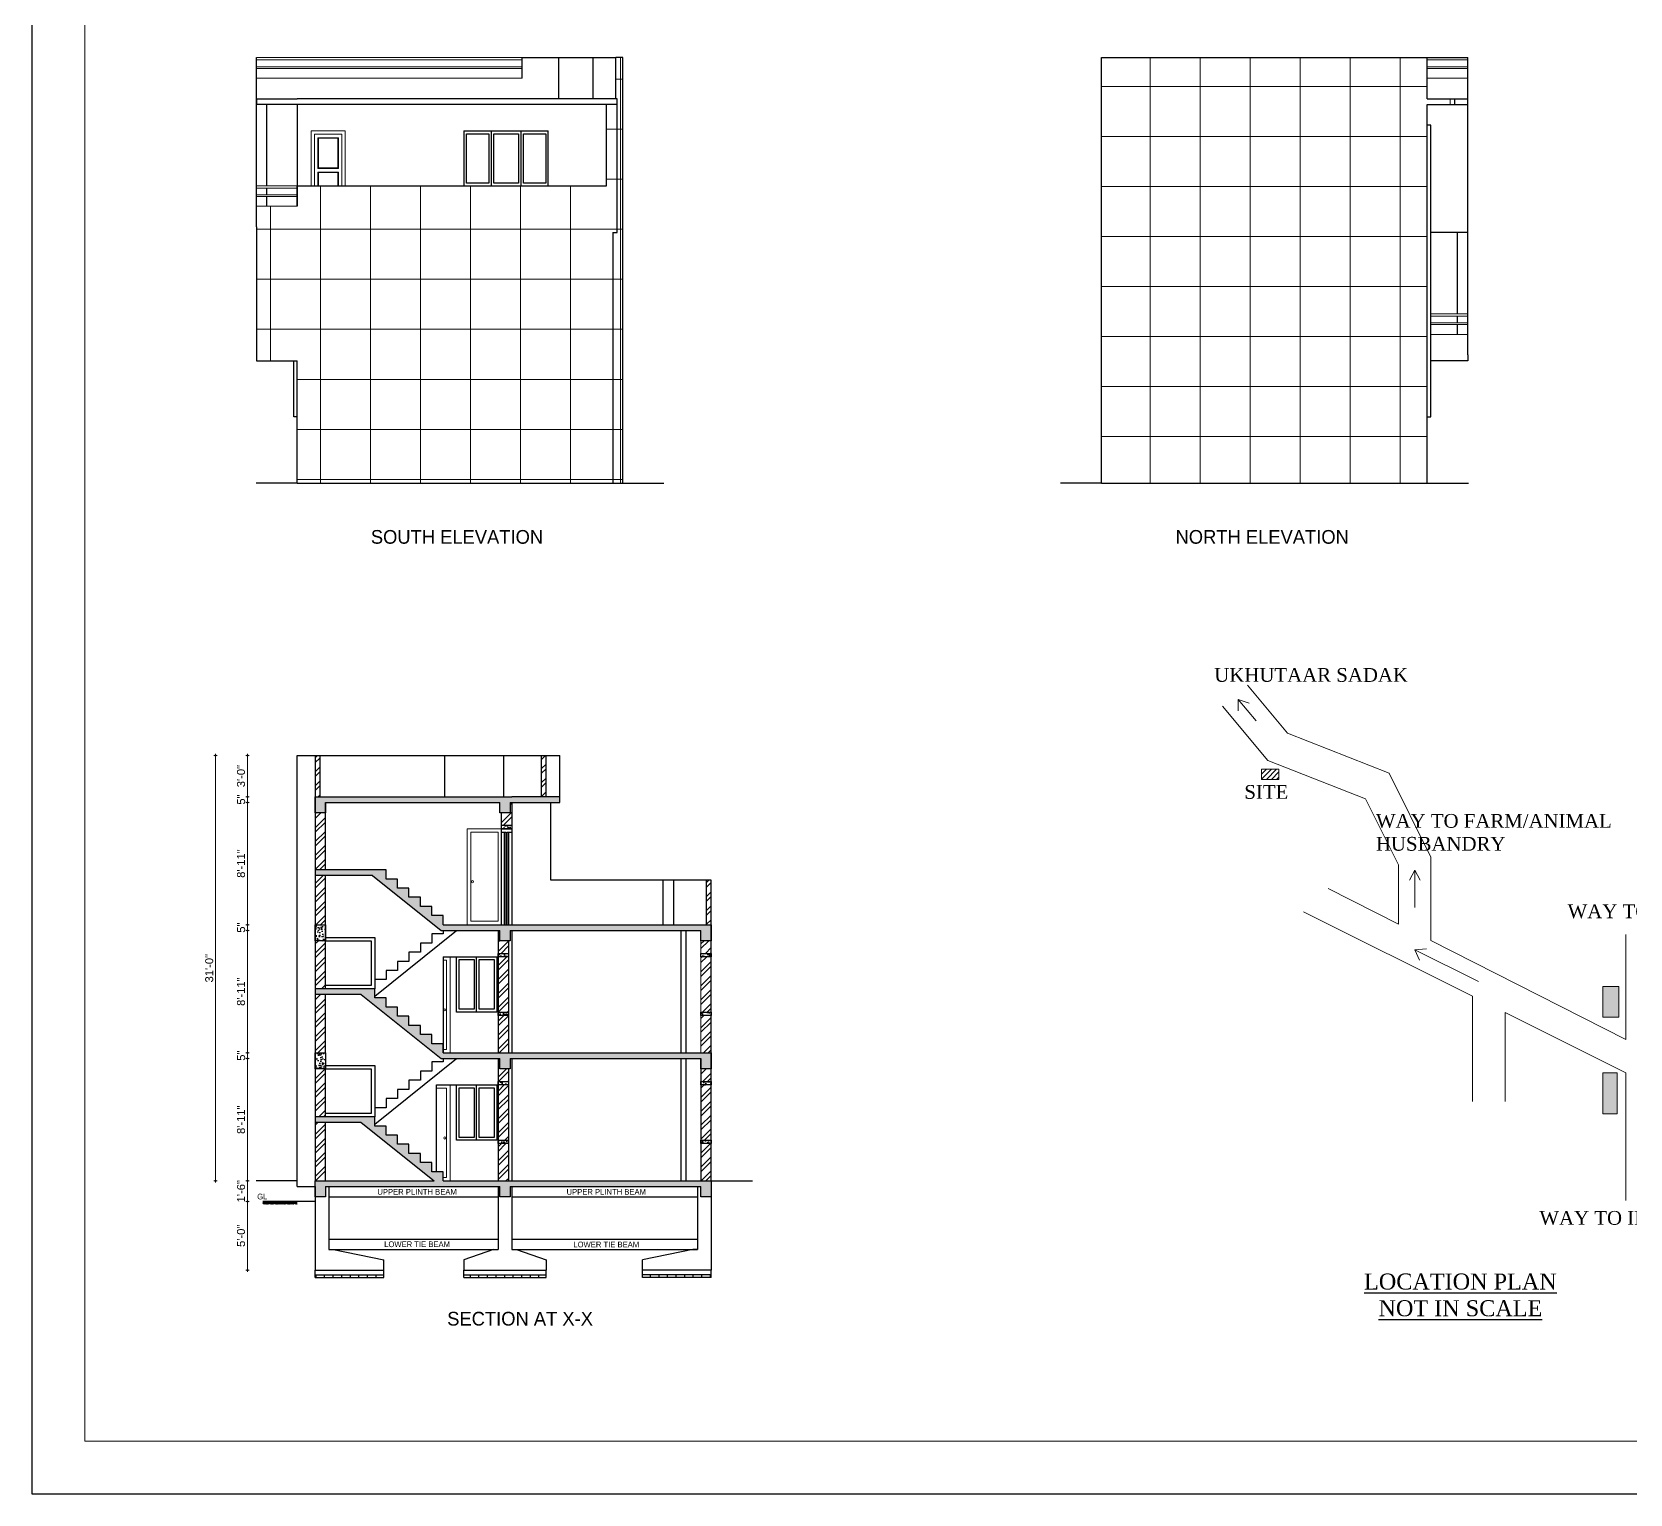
# Model space of a CAD drawing. Header units: inches. Extents: x 36657 to 39835, y -150 to 2098.
# Drawn here: x 36657 to 38055, y -150 to 1128 of the extents above; entities that cross this region are included whole.
import ezdxf
from ezdxf.enums import TextEntityAlignment as Align

# ---------------------------------------------------------------- set-up
doc = ezdxf.new("R2010")
doc.units = ezdxf.units.IN
doc.header["$LTSCALE"] = 0.5
doc.header["$MEASUREMENT"] = 0
doc.header["$PDMODE"] = 66
doc.layers.add('A-Wall', color=7, linetype='Continuous')
for name, color, linetype, lineweight in [('A_hatch', 253, 'Continuous', 5), ('Dimention', 5, 'Continuous', 20), ('DOOR ELEVATION', 21, 'Continuous', 15), ('DW TEXT', 92, 'Continuous', 15), ('ELE1', 3, 'Continuous', 9), ('ELEVATION', 85, 'Continuous', 9), ('hatch', 9, 'Continuous', 0), ('TEXT', 220, 'Continuous', 9), ('Toilet', 7, 'Continuous', 25), ('win door light', 30, 'Continuous', 18)]:
    doc.layers.add(name, color=color, linetype=linetype, lineweight=lineweight)
doc.styles.add('CEN', font='GOTHIC.TTF')
doc.styles.get("Standard").update_dxf_attribs({"font": 'arial.ttf'})
doc.dimstyles.new('S8', dxfattribs={"dimtxt": 5, "dimasz": 1, "dimexe": 6, "dimexo": 18, "dimgap": 1.9375, "dimtad": 1, "dimdec": 0, "dimzin": 3, "dimdsep": 46, "dimlunit": 4, "dimtxsty": 'Standard', "dimblk": 'dot 2', "dimcen": 12, "dimse1": 1, "dimse2": 1, "dimclrd": 1, "dimclre": 1, "dimclrt": 256, "dimadec": 0, "dimazin": 0, "dimtfac": 0.75, "dimtdec": 0, "dimtix": 1, "dimtmove": 1, "dimatfit": 3, "dimldrblk": 'DOT', "dimfxl": 1, "dimtolj": 1, "dimtzin": 0, "dimlwd": 9, "dimlwe": 9, "dimarcsym": 0})
pattern_1 = [(90, (12496.91, -50.646), (-43.75, 0), []), (180, (12496.91, -50.646), (-4e-15, -43.75), [])]
pattern_2 = [(50, (9198.176, -842.242), (7.1726018, -0.6275213), [0.75, -8.25]), (355, (9198.176, -842.242), (-1.3875133, 7.5219213), [0.6, -6.6]), (100.451444, (9198.774, -842.2946), (5.7850885, 6.8943999), [0.637402, -7.0114211]), (46.1842, (9198.176, -840.242), (10.6724133, -1.6551928), [1.125, -12.375]), (96.635635, (9199.065, -840.38), (9.3466195, 9.741186), [0.9561034, -10.5171376]), (351.184164, (9198.176, -840.242), (9.3466195, 9.741186), [0.9, -9.9]), (21, (9199.176, -840.742), (5.9690705, -4.0261889), [0.75, -8.25]), (326, (9199.176, -840.742), (2.4331533, 7.2515005), [0.6, -6.6]), (71.451445, (9199.6734, -841.078), (8.4022238, 3.2253115), [0.6374019, -7.0114211]), (37.5, (9198.176, -842.2423), (0.12159855, 3.32893854), [0, -6.52, 0, -6.7, 0, -6.625]), (7.5, (9198.176, -842.2423), (2.63069537, 3.9441171), [0, -3.82, 0, -6.37, 0, -2.525]), (327.5, (9195.946, -842.2423), (5.33822436, -0.22554872), [0, -2.5, 0, -7.8, 0, -10.35]), (317.5, (9194.946, -842.2423), (5.8318617, 1.0010498), [0, -3.25, 0, -5.18, 0, -7.35])]
pattern_3 = [(45, (9198.176, -842.242), (-6.098796, 6.098796), []), (45, (9202.242, -842.242), (-6.098796, 6.098796), [])]
pattern_4 = [(0, (22198.1272, 518.1426), (0, 3.75), []), (90, (22198.127, 518.143), (-7.5, 5e-16), [3.75, -3.75]), (90, (22201.877, 518.143), (-7.5, 5e-16), [-3.75, 3.75])]

# ---------------------------------------------------------------- blocks, each defined once
blk = doc.blocks.new('dot1')
at = {"layer": 'hatch'}
h = blk.add_hatch(color=256, dxfattribs=at)
edge = h.paths.add_edge_path()
edge.add_arc((0, 0), 1, 0, 360)
for p, q in [((3, 0), (-3, 0)), ((0, 3), (0, -3))]:
    blk.add_line(p, q, dxfattribs=at)
blk.add_circle((0, 0), 1, dxfattribs=at)
blk = doc.blocks.new('dot 2')
at = {"layer": 'hatch', "xscale": 0.5, "yscale": 0.5, "zscale": 0.5}
blk.add_blockref('dot1', (0, 0), dxfattribs=at)
blk = doc.blocks.new('*D1253')
at = {"layer": 'Defpoints', "color": 0, "transparency": 16777216}
for p in [(36859.2, 105.4), (36845.6, 45.4), (36904.9, 45.4)]:
    blk.add_point(p, dxfattribs=at)
at = {"layer": 'Toilet', "color": 1, "lineweight": 9, "transparency": 16777216}
blk.add_line((36845.6, 104.4), (36845.6, 46.4), dxfattribs=at)
for p, rotation in [((36845.6, 105.4), 90), ((36845.6, 45.4), 270)]:
    blk.add_blockref('dot 2', p, dxfattribs=dict(at, rotation=rotation))
at = {"layer": 'Toilet', "transparency": 16777216, "insert": (36840, 75.4), "char_height": 7, "attachment_point": 5, "rotation": 90}
blk.add_mtext('\\A1;5\'-0"', dxfattribs=at)
blk = doc.blocks.new('_Dot')
at = {"color": 0, "linetype": 'ByBlock', "lineweight": -2}
blk.add_line((-0.5, 0), (-1, 0), dxfattribs=at)
at = {"color": 0, "linetype": 'ByBlock', "const_width": 0.5}
blk.add_lwpolyline([(-0.25, 0, 1), (0.25, 0, 1)], format="xyb", close=True, dxfattribs=at)
blk = doc.blocks.new('*D1244')
at = {"layer": 'Defpoints', "color": 0, "transparency": 16777216}
for p in [(36845.6, 123.4), (36853.2, 123.4), (36859.2, 105.4)]:
    blk.add_point(p, dxfattribs=at)
at = {"layer": 'Toilet', "color": 1, "lineweight": 9, "transparency": 16777216}
for p, q in [((36845.6, 124.4), (36845.6, 125.4)), ((36845.6, 105.4), (36845.6, 123.4)), ((36845.6, 104.4), (36845.6, 103.4))]:
    blk.add_line(p, q, dxfattribs=at)
for p, rotation in [((36845.6, 123.4), 270), ((36845.6, 105.4), 90)]:
    blk.add_blockref('dot 2', p, dxfattribs=dict(at, rotation=rotation))
at = {"layer": 'Toilet', "transparency": 16777216, "insert": (36840, 114.4), "char_height": 7, "attachment_point": 5, "rotation": 90}
blk.add_mtext('\\A1;1\'-6"', dxfattribs=at)
blk = doc.blocks.new('*D1245')
at = {"layer": 'Defpoints', "color": 0, "transparency": 16777216}
for p in [(36845.6, 230.4), (37015.1, 230.4), (36853.2, 123.4)]:
    blk.add_point(p, dxfattribs=at)
at = {"layer": 'Toilet', "color": 1, "lineweight": 9, "transparency": 16777216}
blk.add_line((36845.6, 124.4), (36845.6, 229.4), dxfattribs=at)
for p, rotation in [((36845.6, 230.4), 90), ((36845.6, 123.4), 270)]:
    blk.add_blockref('dot 2', p, dxfattribs=dict(at, rotation=rotation))
at = {"layer": 'Toilet', "transparency": 16777216, "insert": (36840, 176.9), "char_height": 7, "attachment_point": 5, "rotation": 90}
blk.add_mtext('\\A1;8\'-11"', dxfattribs=at)
blk = doc.blocks.new('*D1246')
at = {"layer": 'Defpoints', "color": 0, "transparency": 16777216}
for p in [(36845.6, 235.4), (37015.1, 230.4), (37016.9, 235.4)]:
    blk.add_point(p, dxfattribs=at)
at = {"layer": 'Toilet', "color": 1, "lineweight": 9, "transparency": 16777216}
for p, q in [((36845.6, 236.4), (36845.6, 237.4)), ((36845.6, 230.4), (36845.6, 235.4)), ((36845.6, 229.4), (36845.6, 228.4))]:
    blk.add_line(p, q, dxfattribs=at)
for p, rotation in [((36845.6, 235.4), 270), ((36845.6, 230.4), 90)]:
    blk.add_blockref('dot 2', p, dxfattribs=dict(at, rotation=rotation))
at = {"layer": 'Toilet', "transparency": 16777216, "insert": (36840.1, 232.9), "char_height": 7, "attachment_point": 5, "rotation": 90}
blk.add_mtext('\\A1;5"', dxfattribs=at)
blk = doc.blocks.new('*D1247')
at = {"layer": 'Defpoints', "color": 0, "transparency": 16777216}
for p in [(36845.6, 342.4), (37016.9, 342.4), (37016.9, 235.4)]:
    blk.add_point(p, dxfattribs=at)
at = {"layer": 'Toilet', "color": 1, "lineweight": 9, "transparency": 16777216}
blk.add_line((36845.6, 236.4), (36845.6, 341.4), dxfattribs=at)
for p, rotation in [((36845.6, 342.4), 90), ((36845.6, 235.4), 270)]:
    blk.add_blockref('dot 2', p, dxfattribs=dict(at, rotation=rotation))
at = {"layer": 'Toilet', "transparency": 16777216, "insert": (36840, 288.9), "char_height": 7, "attachment_point": 5, "rotation": 90}
blk.add_mtext('\\A1;8\'-11"', dxfattribs=at)
blk = doc.blocks.new('*D1248')
at = {"layer": 'Defpoints', "color": 0, "transparency": 16777216}
for p in [(36845.6, 347.4), (37016.9, 347.4), (37016.9, 342.4)]:
    blk.add_point(p, dxfattribs=at)
at = {"layer": 'Toilet', "color": 1, "lineweight": 9, "transparency": 16777216}
for p, q in [((36845.6, 348.4), (36845.6, 349.4)), ((36845.6, 342.4), (36845.6, 347.4)), ((36845.6, 341.4), (36845.6, 340.4))]:
    blk.add_line(p, q, dxfattribs=at)
for p, rotation in [((36845.6, 347.4), 270), ((36845.6, 342.4), 90)]:
    blk.add_blockref('dot 2', p, dxfattribs=dict(at, rotation=rotation))
at = {"layer": 'Toilet', "transparency": 16777216, "insert": (36840.1, 344.9), "char_height": 7, "attachment_point": 5, "rotation": 90}
blk.add_mtext('\\A1;5"', dxfattribs=at)
blk = doc.blocks.new('*D1249')
at = {"layer": 'Defpoints', "color": 0, "transparency": 16777216}
for p in [(36845.6, 454.4), (36913.9, 454.4), (37016.9, 347.4)]:
    blk.add_point(p, dxfattribs=at)
at = {"layer": 'Toilet', "color": 1, "lineweight": 9, "transparency": 16777216}
blk.add_line((36845.6, 348.4), (36845.6, 453.4), dxfattribs=at)
for p, rotation in [((36845.6, 454.4), 90), ((36845.6, 347.4), 270)]:
    blk.add_blockref('dot 2', p, dxfattribs=dict(at, rotation=rotation))
at = {"layer": 'Toilet', "transparency": 16777216, "insert": (36840, 400.9), "char_height": 7, "attachment_point": 5, "rotation": 90}
blk.add_mtext('\\A1;8\'-11"', dxfattribs=at)
blk = doc.blocks.new('*D1250')
at = {"layer": 'Defpoints', "color": 0, "transparency": 16777216}
for p in [(36845.6, 459.4), (36904.9, 459.4), (36913.9, 454.4)]:
    blk.add_point(p, dxfattribs=at)
at = {"layer": 'Toilet', "color": 1, "lineweight": 9, "transparency": 16777216}
for p, q in [((36845.6, 460.4), (36845.6, 461.4)), ((36845.6, 454.4), (36845.6, 459.4)), ((36845.6, 453.4), (36845.6, 452.4))]:
    blk.add_line(p, q, dxfattribs=at)
for p, rotation in [((36845.6, 459.4), 270), ((36845.6, 454.4), 90)]:
    blk.add_blockref('dot 2', p, dxfattribs=dict(at, rotation=rotation))
at = {"layer": 'Toilet', "transparency": 16777216, "insert": (36840.1, 456.9), "char_height": 7, "attachment_point": 5, "rotation": 90}
blk.add_mtext('\\A1;5"', dxfattribs=at)
blk = doc.blocks.new('*D1251')
at = {"layer": 'Defpoints', "color": 0, "transparency": 16777216}
for p in [(36845.6, 495.4), (36904.9, 495.4), (36904.9, 459.4)]:
    blk.add_point(p, dxfattribs=at)
at = {"layer": 'Toilet', "color": 1, "lineweight": 9, "transparency": 16777216}
blk.add_line((36845.6, 460.4), (36845.6, 494.4), dxfattribs=at)
for p, rotation in [((36845.6, 495.4), 90), ((36845.6, 459.4), 270)]:
    blk.add_blockref('dot 2', p, dxfattribs=dict(at, rotation=rotation))
at = {"layer": 'Toilet', "transparency": 16777216, "insert": (36840, 477.4), "char_height": 7, "attachment_point": 5, "rotation": 90}
blk.add_mtext('\\A1;3\'-0"', dxfattribs=at)
blk = doc.blocks.new('*D1252')
at = {"layer": 'Defpoints', "color": 0, "transparency": 16777216}
for p in [(36889.2, 495.4), (36817.7, 123.4), (36889.2, 123.4)]:
    blk.add_point(p, dxfattribs=at)
at = {"layer": 'Toilet', "color": 1, "lineweight": 9, "transparency": 16777216}
blk.add_line((36817.7, 494.4), (36817.7, 124.4), dxfattribs=at)
for p, rotation in [((36817.7, 495.4), 90), ((36817.7, 123.4), 270)]:
    blk.add_blockref('dot 2', p, dxfattribs=dict(at, rotation=rotation))
at = {"layer": 'Toilet', "transparency": 16777216, "insert": (36812.2, 309.4), "char_height": 7, "attachment_point": 5, "rotation": 90}
blk.add_mtext('\\A1;31\'-0"', dxfattribs=at)

msp = doc.modelspace()

# ---------------------------------------------------------------- hatches: boundary and pattern name
at = {"layer": 'A-Wall', "ltscale": 40, "true_color": 0xf26722}
h = msp.add_hatch(dxfattribs=at)
h.set_pattern_fill('AR-CONC', color=30)
h.set_pattern_definition(pattern_2)
h.paths.add_polyline_path([(37075.4, 454.4), (37076.9, 454.4), (37118.9, 454.4), (37118.9, 459.4), (37076.9, 459.4), (36904.9, 459.4), (36904.9, 445.4), (36913.9, 445.4), (36913.9, 454.4), (37066.4, 454.4), (37066.4, 445.4), (37075.4, 445.4)])
h = msp.add_hatch(dxfattribs=at)
h.set_pattern_fill('AR-CONC', color=30)
h.set_pattern_definition(pattern_2)
h.paths.add_polyline_path([(37076.9, 434.4), (37067.9, 434.4), (37067.9, 431.4), (37076.9, 431.4)])
h = msp.add_hatch(dxfattribs=at)
h.set_pattern_fill('AR-CONC', color=30)
h.set_pattern_definition(pattern_2)
h.paths.add_polyline_path([(37075.4, 342.4), (37242.3, 342.4), (37242.3, 333.4), (37251.3, 333.4), (37251.3, 347.4), (37016.9, 347.4), (37016.9, 355.4), (37006.9, 355.4), (37006.9, 363.4), (36996.9, 363.4), (36996.9, 371.4), (36986.9, 371.4), (36986.9, 379.4), (36976.9, 379.4), (36976.9, 387.4), (36966.9, 387.4), (36966.9, 395.4), (36930.9, 395.4), (36904.9, 395.4), (36904.9, 390.4), (36955.1, 390.4), (37015.1, 342.4), (37066.4, 342.4), (37066.4, 333.4), (37075.4, 333.4)])
h = msp.add_hatch(dxfattribs=at)
h.set_pattern_fill('AR-CONC', color=30)
h.set_pattern_definition(pattern_2)
h.paths.add_polyline_path([(36913.9, 347.4), (36904.9, 347.4), (36904.9, 333.4), (36913.9, 333.4)])
h = msp.add_hatch(dxfattribs=at)
h.set_pattern_fill('AR-CONC', color=30)
h.set_pattern_definition(pattern_2)
h.paths.add_polyline_path([(37073.9, 322.4), (37064.9, 322.4), (37064.9, 319.4), (37073.9, 319.4)])
h = msp.add_hatch(dxfattribs=at)
h.set_pattern_fill('AR-CONC', color=30)
h.set_pattern_definition(pattern_2)
h.paths.add_polyline_path([(37251.3, 322.4), (37242.3, 322.4), (37242.3, 319.4), (37251.3, 319.4)])
h = msp.add_hatch(dxfattribs=at)
h.set_pattern_fill('AR-CONC', color=30)
h.set_pattern_definition(pattern_2)
h.paths.add_polyline_path([(37075.4, 230.4), (37076.9, 230.4), (37242.3, 230.4), (37242.3, 221.4), (37251.3, 221.4), (37251.3, 235.4), (37016.9, 235.4), (37016.9, 243.4), (37006.9, 243.4), (37006.9, 251.4), (36996.9, 251.4), (36996.9, 259.4), (36986.9, 259.4), (36986.9, 267.4), (36976.9, 267.4), (36976.9, 275.4), (36966.9, 275.4), (36966.9, 283.4), (36956.9, 283.4), (36956.9, 291.4), (36913.9, 291.4), (36904.9, 291.4), (36904.9, 286.4), (36945.1, 286.4), (37015.1, 230.4), (37066.4, 230.4), (37066.4, 221.4), (37075.4, 221.4)])
h = msp.add_hatch(dxfattribs=at)
h.set_pattern_fill('AR-CONC', color=30)
h.set_pattern_definition(pattern_2)
h.paths.add_polyline_path([(37073.9, 271), (37064.9, 271), (37064.9, 268), (37073.9, 268)])
h = msp.add_hatch(dxfattribs=at)
h.set_pattern_fill('AR-CONC', color=30)
h.set_pattern_definition(pattern_2)
h.paths.add_polyline_path([(37251.3, 271), (37242.3, 271), (37242.3, 268), (37251.3, 268)])
h = msp.add_hatch(dxfattribs=at)
h.set_pattern_fill('AR-CONC', color=30)
h.set_pattern_definition(pattern_2)
h.paths.add_polyline_path([(36913.9, 235.4), (36904.9, 235.4), (36904.9, 221.4), (36913.9, 221.4)])
h = msp.add_hatch(dxfattribs=at)
h.set_pattern_fill('AR-CONC', color=30)
h.set_pattern_definition(pattern_2)
h.paths.add_polyline_path([(37073.9, 210.4), (37064.9, 210.4), (37064.9, 207.4), (37073.9, 207.4)])
h = msp.add_hatch(dxfattribs=at)
h.set_pattern_fill('AR-CONC', color=30)
h.set_pattern_definition(pattern_2)
h.paths.add_polyline_path([(37251.3, 210.4), (37242.3, 210.4), (37242.3, 207.4), (37251.3, 207.4)])
h = msp.add_hatch(dxfattribs=at)
h.set_pattern_fill('AR-CONC', color=30)
h.set_pattern_definition(pattern_2)
h.paths.add_polyline_path([(37075.4, 118.4), (37242.3, 118.4), (37242.3, 109.4), (37251.3, 109.4), (37251.3, 118.4), (37251.3, 123.4), (37016.9, 123.4), (37016.9, 131.4), (37006.9, 131.4), (37006.9, 139.4), (36996.9, 139.4), (36996.9, 147.4), (36986.9, 147.4), (36986.9, 155.4), (36976.9, 155.4), (36976.9, 163.4), (36966.9, 163.4), (36966.9, 171.4), (36956.9, 171.4), (36956.9, 179.4), (36904.9, 179.4), (36904.9, 174.4), (36945.1, 174.4), (37008.9, 123.4), (36904.9, 123.4), (36904.9, 109.4), (36913.9, 109.4), (36913.9, 118.4), (37066.4, 118.4), (37066.4, 109.4), (37075.4, 109.4)])
h = msp.add_hatch(dxfattribs=at)
h.set_pattern_fill('AR-CONC', color=30)
h.set_pattern_definition(pattern_2)
h.paths.add_polyline_path([(37073.9, 159), (37064.9, 159), (37064.9, 156), (37073.9, 156)])
h = msp.add_hatch(dxfattribs=at)
h.set_pattern_fill('AR-CONC', color=30)
h.set_pattern_definition(pattern_2)
h.paths.add_polyline_path([(37251.3, 159), (37242.3, 159), (37242.3, 156), (37251.3, 156)])
at = {"layer": 'A_hatch', "ltscale": 5}
h = msp.add_hatch(dxfattribs=at)
h.set_pattern_fill('ANSI37', color=11, scale=350, angle=45)
h.set_pattern_definition(pattern_1)
h.paths.add_polyline_path([(37174, 957.7), (37174, 1069.7), (37174, 1105.7), (37167.9, 1105.7), (37167.9, 1069.7), (37169.1, 1069.7), (37169.1, 952.7), (37165.1, 952.7), (37165.1, 840.7), (37165.1, 733.7), (37174, 733.7), (37174, 845.7)])
h = msp.add_hatch(dxfattribs=at)
h.set_pattern_fill('ANSI37', color=11, scale=350, angle=45)
h.set_pattern_definition([(90, (12479.054, -231.916), (-43.75, 0), []), (180, (12479.054, -231.916), (-4e-15, -43.75), [])])
h.paths.add_polyline_path([(37877.7, 957.7), (37877.7, 1064.7), (37901.7, 1064.7), (37901.7, 1069.7), (37877.7, 1069.7), (37877.7, 1105.7), (37592.8, 1105.7), (37592.8, 1069.7), (37592.8, 957.7), (37592.8, 733.7), (37877.7, 733.7), (37877.7, 845.7)])
h = msp.add_hatch(dxfattribs=at)
h.set_pattern_fill('ANSI37', color=11, scale=350, angle=45)
h.set_pattern_definition(pattern_1)
h.paths.add_polyline_path([(36889.2, 733.7), (37165.1, 733.7), (37165.1, 840.7), (37165.1, 952.7), (37169.1, 952.7), (37169.1, 1064.7), (37159.8, 1064.7), (37159.8, 993.7), (36889.2, 993.7), (36889.2, 975.7), (36853.6, 975.7), (36853.6, 957.7), (36853.6, 952.7), (36853.6, 840.7), (36889.2, 840.7)])
at = {"layer": 'Dimention', "ltscale": 40, "true_color": 0xf26722}
h = msp.add_hatch(dxfattribs=at)
h.set_pattern_fill('ANSI32', color=30, scale=23)
h.set_pattern_definition(pattern_3)
h.paths.add_polyline_path([(36908.9, 495.4), (36904.9, 495.4), (36904.9, 459.4), (36908.9, 459.4)])
h = msp.add_hatch(dxfattribs=at)
h.set_pattern_fill('ANSI32', color=30, scale=23)
h.set_pattern_definition(pattern_3)
h.paths.add_polyline_path([(37106.9, 495.4), (37102.9, 495.4), (37102.9, 459.4), (37106.9, 459.4)])
h = msp.add_hatch(dxfattribs=at)
h.set_pattern_fill('ANSI32', color=30, scale=23)
h.set_pattern_definition(pattern_3)
h.paths.add_polyline_path([(37076.9, 454.4), (37075.4, 454.4), (37075.4, 445.4), (37067.9, 445.4), (37067.9, 434.4), (37076.9, 434.4)])
h = msp.add_hatch(dxfattribs=at)
h.set_pattern_fill('ANSI32', color=30, scale=23)
h.set_pattern_definition(pattern_3)
h.paths.add_polyline_path([(36913.9, 445.4), (36904.9, 445.4), (36904.9, 395.4), (36913.9, 395.4)])
h = msp.add_hatch(dxfattribs=at)
h.set_pattern_fill('ANSI32', color=30, scale=23)
h.set_pattern_definition(pattern_3)
h.paths.add_polyline_path([(36913.9, 390.4), (36904.9, 390.4), (36904.9, 347.4), (36913.9, 347.4)])
h = msp.add_hatch(dxfattribs=at)
h.set_pattern_fill('ANSI32', color=30, scale=23)
h.set_pattern_definition(pattern_3)
h.paths.add_polyline_path([(37251.3, 386.4), (37247.3, 386.4), (37247.3, 347.4), (37251.3, 347.4)])
h = msp.add_hatch(dxfattribs=at)
h.set_pattern_fill('ANSI32', color=30, scale=23)
h.set_pattern_definition(pattern_3)
h.paths.add_polyline_path([(37073.9, 333.4), (37066.4, 333.4), (37066.4, 342.4), (37064.9, 342.4), (37064.9, 322.4), (37073.9, 322.4)])
h = msp.add_hatch(dxfattribs=at)
h.set_pattern_fill('ANSI32', color=30, scale=23)
h.set_pattern_definition(pattern_3)
h.paths.add_polyline_path([(36913.9, 333.4), (36904.9, 333.4), (36904.9, 291.4), (36913.9, 291.4)])
h = msp.add_hatch(dxfattribs=at)
h.set_pattern_fill('ANSI32', color=30, scale=23)
h.set_pattern_definition(pattern_3)
h.paths.add_polyline_path([(37251.3, 333.4), (37242.3, 333.4), (37242.3, 322.4), (37251.3, 322.4)])
h = msp.add_hatch(dxfattribs=at)
h.set_pattern_fill('ANSI32', color=30, scale=23)
h.set_pattern_definition(pattern_3)
h.paths.add_polyline_path([(37073.9, 319.4), (37064.9, 319.4), (37064.9, 271), (37073.9, 271)])
h = msp.add_hatch(dxfattribs=at)
h.set_pattern_fill('ANSI32', color=30, scale=23)
h.set_pattern_definition(pattern_3)
h.paths.add_polyline_path([(37251.3, 319.4), (37242.3, 319.4), (37242.3, 271), (37251.3, 271)])
h = msp.add_hatch(dxfattribs=at)
h.set_pattern_fill('ANSI32', color=30, scale=23)
h.set_pattern_definition(pattern_3)
h.paths.add_polyline_path([(36913.9, 286.4), (36904.9, 286.4), (36904.9, 235.4), (36913.9, 235.4)])
h = msp.add_hatch(dxfattribs=at)
h.set_pattern_fill('ANSI32', color=30, scale=23)
h.set_pattern_definition(pattern_3)
h.paths.add_polyline_path([(37073.9, 268), (37064.9, 268), (37064.9, 235.4), (37073.9, 235.4)])
h = msp.add_hatch(dxfattribs=at)
h.set_pattern_fill('ANSI32', color=30, scale=23)
h.set_pattern_definition(pattern_3)
h.paths.add_polyline_path([(37251.3, 268), (37242.3, 268), (37242.3, 235.4), (37251.3, 235.4)])
h = msp.add_hatch(dxfattribs=at)
h.set_pattern_fill('ANSI32', color=30, scale=23)
h.set_pattern_definition(pattern_3)
h.paths.add_polyline_path([(37073.9, 221.4), (37066.4, 221.4), (37066.4, 230.4), (37064.9, 230.4), (37064.9, 210.4), (37073.9, 210.4)])
h = msp.add_hatch(dxfattribs=at)
h.set_pattern_fill('ANSI32', color=30, scale=23)
h.set_pattern_definition(pattern_3)
h.paths.add_polyline_path([(36913.9, 221.4), (36904.9, 221.4), (36904.9, 179.4), (36913.9, 179.4)])
h = msp.add_hatch(dxfattribs=at)
h.set_pattern_fill('ANSI32', color=30, scale=23)
h.set_pattern_definition(pattern_3)
h.paths.add_polyline_path([(37251.3, 221.4), (37242.3, 221.4), (37242.3, 210.4), (37251.3, 210.4)])
h = msp.add_hatch(dxfattribs=at)
h.set_pattern_fill('ANSI32', color=30, scale=23)
h.set_pattern_definition(pattern_3)
h.paths.add_polyline_path([(37073.9, 207.4), (37064.9, 207.4), (37064.9, 159), (37073.9, 159)])
h = msp.add_hatch(dxfattribs=at)
h.set_pattern_fill('ANSI32', color=30, scale=23)
h.set_pattern_definition(pattern_3)
h.paths.add_polyline_path([(37251.3, 207.4), (37242.3, 207.4), (37242.3, 159), (37251.3, 159)])
h = msp.add_hatch(dxfattribs=at)
h.set_pattern_fill('ANSI32', color=30, scale=23)
h.set_pattern_definition(pattern_3)
h.paths.add_polyline_path([(36913.9, 174.4), (36904.9, 174.4), (36904.9, 123.4), (36913.9, 123.4)])
h = msp.add_hatch(dxfattribs=at)
h.set_pattern_fill('ANSI32', color=30, scale=23)
h.set_pattern_definition(pattern_3)
h.paths.add_polyline_path([(37073.9, 156), (37064.9, 156), (37064.9, 123.4), (37073.9, 123.4)])
h = msp.add_hatch(dxfattribs=at)
h.set_pattern_fill('ANSI32', color=30, scale=23)
h.set_pattern_definition(pattern_3)
h.paths.add_polyline_path([(37251.3, 156), (37242.3, 156), (37242.3, 123.4), (37251.3, 123.4)])
at = {"layer": 'ELEVATION'}
h = msp.add_hatch(dxfattribs=at)
h.set_pattern_fill('ANSI31', color=256, scale=25)
h.set_pattern_definition([(45, (-65581.798, 19732.7196), (-2.20970869, 2.20970869), [])])
h.paths.add_polyline_path([(37747.9, 474.5), (37747.9, 483.4), (37732.7, 483.4), (37732.7, 474.5)])
h = msp.add_hatch(dxfattribs=at)
h.set_pattern_fill('SWAMP', color=256, scale=2.769578)
h.set_pattern_definition([(0, (-71600.0903, 5600.0085), (1.384788924, 2.39852477), [0.34619723, -2.42338062]), (90, (-71599.9172, 5600.0085), (-1.384788924, 2.398524772), [0.173098616, -4.62395093]), (90, (-71599.8739, 5600.0085), (-1.384788924, 2.398524772), [0.13847889, -4.65857065]), (90, (-71599.9605, 5600.0085), (-1.384788924, 2.398524772), [0.13847889, -4.65857065]), (60, (-71599.8306, 5600.0085), (-1.38478892, 2.398524773), [0.110783114, -2.658794734]), (120, (-71600.0037, 5600.0085), (-2.769577846, 1e-09), [0.110783114, -2.658794734])])
h.paths.add_polyline_path([(38031.2, 182), (38043.9, 182), (38043.9, 217.8), (38031.2, 217.8)])
h.paths.add_polyline_path([(38045.2, 293.4), (38031.3, 293.4), (38031.3, 266.7), (38045.2, 266.7)])
at = {"layer": 'Toilet'}
h = msp.add_hatch(dxfattribs=at)
h.set_pattern_fill('HOUND', color=256, scale=10, angle=45)
h.set_pattern_definition([(45, (22198.1272, 518.14264), (1.325825215, 2.20970869), [10, -5]), (135, (22198.1272, 518.14264), (1.325825215, -2.20970869), [10, -5])])
h.paths.add_polyline_path([(36889.2, 105.4), (36859.2, 105.4), (36859.2, 103.2), (36889.2, 103.2)])
h = msp.add_hatch(dxfattribs=at)
h.set_pattern_fill('BRICK', color=256, scale=15)
h.set_pattern_definition(pattern_4)
h.paths.add_polyline_path([(36964.9, 41.4), (36904.9, 41.4), (36904.9, 38.9), (36964.9, 38.9)])
h = msp.add_hatch(dxfattribs=at)
h.set_pattern_fill('BRICK', color=256, scale=15)
h.set_pattern_definition(pattern_4)
h.paths.add_polyline_path([(37106.9, 41.4), (37034.9, 41.4), (37034.9, 38.9), (37106.9, 38.9)])
h = msp.add_hatch(dxfattribs=at)
h.set_pattern_fill('BRICK', color=256, scale=15)
h.set_pattern_definition(pattern_4)
h.paths.add_polyline_path([(37251.3, 41.4), (37191.3, 41.4), (37191.3, 38.9), (37251.3, 38.9)])

# ---------------------------------------------------------------- linework, layer by layer
at = {"color": 5}
for p, q in [((37034.8, 1041.7), (37108.8, 1041.7)), ((37034.8, 1041.7), (37034.8, 993.7)), ((37058.8, 1041.7), (37058.8, 993.7)), ((37084.8, 1041.7), (37084.8, 993.7)), ((37108.8, 993.7), (37108.8, 1041.7)), ((37034.8, 993.7), (37108.8, 993.7)), ((37028.4, 319.4), (37063.9, 319.4)), ((37045.8, 319.4), (37045.8, 271)), ((37028.4, 207.4), (37063.9, 207.4)), ((37045.8, 207.4), (37045.8, 159))]:
    msp.add_line(p, q, dxfattribs=at)
for points in [[(37037.2, 1039.2), (37056.7, 1039.2), (37056.7, 995.8), (37037.2, 995.8)], [(37061.2, 1039.2), (37082.7, 1039.2), (37082.7, 995.8), (37061.2, 995.8)], [(37087.2, 1039.2), (37106.7, 1039.2), (37106.7, 995.8), (37087.2, 995.8)], [(37043.8, 273.5), (37030.8, 273.5), (37030.8, 316.9), (37043.8, 316.9)], [(37048.2, 273.5), (37048.2, 316.9), (37061.5, 316.9), (37061.5, 273.5)], [(37043.8, 161.5), (37030.8, 161.5), (37030.8, 204.9), (37043.8, 204.9)], [(37048.2, 161.5), (37048.2, 204.9), (37061.5, 204.9), (37061.5, 161.5)]]:
    msp.add_lwpolyline(points, close=True, dxfattribs=at)
for points in [[(36913.9, 336.4), (36956.9, 336.4), (36956.9, 291.4), (36913.9, 291.4)], [(36913.9, 333.4), (36953.9, 333.4), (36953.9, 294.4), (36913.9, 294.4)], [(37043.8, 271), (37028.4, 271), (37028.4, 319.4)], [(37063.9, 319.4), (37063.9, 271), (37028.4, 271)], [(36913.9, 224.4), (36956.9, 224.4), (36956.9, 179.4), (36913.9, 179.4)], [(36913.9, 221.4), (36953.9, 221.4), (36953.9, 182.4), (36913.9, 182.4)], [(37043.8, 159), (37028.4, 159), (37028.4, 207.4)], [(37063.9, 207.4), (37063.9, 159), (37028.4, 159)]]:
    msp.add_lwpolyline(points, dxfattribs=at)
at = {"layer": 'A_hatch', "color": 11, "ltscale": 5}
for p, q in [((36853.6, 1105.7), (37085.9, 1105.7)), ((37877.7, 1105.7), (37913.2, 1105.7)), ((36853.6, 1103.7), (37085.9, 1103.7)), ((36853.6, 1097.7), (37085.9, 1097.7)), ((36853.6, 1096.2), (37085.9, 1096.2)), ((37877.7, 1103.7), (37913.2, 1103.7)), ((37877.7, 1097.7), (37913.2, 1097.7)), ((37877.7, 1096.2), (37913.2, 1096.2)), ((37085.9, 1087.7), (36853.6, 1087.7)), ((37913.2, 1087.7), (37877.7, 1087.7)), ((36853.6, 993.7), (36889.2, 993.7)), ((36853.6, 991.7), (36889.2, 991.7)), ((36853.6, 985.7), (36889.2, 985.7)), ((36853.6, 984.2), (36889.2, 984.2)), ((36889.2, 975.7), (36853.6, 975.7)), ((37880.7, 881.7), (37913.2, 881.7)), ((37880.7, 879.7), (37913.2, 879.7)), ((37880.7, 873.7), (37913.2, 873.7)), ((37880.7, 872.2), (37913.2, 872.2)), ((37913.2, 863.7), (37880.7, 863.7))]:
    msp.add_line(p, q, dxfattribs=at)
at = {"layer": 'Defpoints'}
msp.add_lwpolyline([(39834.7, 2097.5), (36657.1, 2097.5), (36657.1, -150.4), (39834.7, -150.4)], close=True, dxfattribs=at)
at = {"layer": 'Dimention', "color": 30, "ltscale": 40, "true_color": 0xf26722}
msp.add_line((37242.3, 342.4), (37242.3, 235.4), dxfattribs=at)
at = {"layer": 'DOOR ELEVATION'}
for p, q in [((36901.2, 1041.7), (36901.2, 993.7)), ((36901.2, 1041.7), (36931.2, 1041.7)), ((36904.2, 1038.7), (36904.2, 993.7)), ((36904.2, 1038.7), (36928.2, 1038.7)), ((36907.2, 1008.7), (36907.2, 1035.7)), ((36907.2, 1035.7), (36925.2, 1035.7)), ((36907.7, 1009.2), (36907.7, 1035.2)), ((36907.7, 1035.2), (36924.7, 1035.2)), ((36924.7, 1035.2), (36924.7, 1009.2)), ((36925.2, 1035.7), (36925.2, 1008.7)), ((36928.2, 1038.7), (36928.2, 993.7)), ((36931.2, 1041.7), (36931.2, 993.7)), ((36925.2, 1008.7), (36907.2, 1008.7)), ((36924.7, 1009.2), (36907.7, 1009.2)), ((36925.2, 1005.7), (36907.2, 1005.7)), ((36907.2, 993.7), (36907.2, 1005.7)), ((36924.7, 1005.2), (36907.7, 1005.2)), ((36907.7, 993.7), (36907.7, 1005.2)), ((36924.7, 1005.2), (36924.7, 993.7)), ((36925.2, 1005.7), (36925.2, 993.7))]:
    msp.add_line(p, q, dxfattribs=at)
at = {"layer": 'ELE1'}
msp.add_lwpolyline([(36703.4, 2051.2), (39788.4, 2051.2), (39788.4, -104.1), (36703.4, -104.1)], close=True, dxfattribs=at)
at = {"layer": 'ELEVATION'}
for p, q in [((37755.3, 514.9), (37720.5, 556.8)), ((37738.1, 491), (37698.6, 538.7)), ((37712.2, 544.4), (37727.9, 525.6)), ((37712.2, 544.4), (37712.4, 534.5)), ((37712.2, 544.4), (37721.9, 541.2)), ((37844.4, 480.1), (37755.3, 514.9)), ((37823.8, 457.6), (37738.1, 491)), ((37880.8, 406.4), (37844.4, 480.1)), ((37852.4, 399.8), (37823.8, 457.6)), ((37880.8, 333.5), (37880.8, 406.4)), ((37852.4, 347.9), (37852.4, 399.8)), ((37866.9, 395.2), (37862.3, 386.4)), ((37866.9, 362.4), (37866.9, 395.2)), ((37866.9, 395.2), (37871.6, 386.4)), ((37791, 379), (37852.4, 347.9)), ((37769.3, 358.7), (37917.3, 284.9)), ((38051.5, 339), (38051.5, 247.1)), ((37866.9, 325.5), (37877.1, 326.4)), ((37866.9, 325.5), (37922.5, 297.8)), ((37866.9, 325.5), (37871, 316.4)), ((37880.8, 333.5), (38051.5, 247.1)), ((37917.3, 192.9), (37917.3, 284.9)), ((37945.8, 192.9), (37945.8, 270.7)), ((37945.8, 270.7), (38051.5, 218)), ((38051.5, 218), (38051.5, 106.4))]:
    msp.add_line(p, q, dxfattribs=at)
for points in [[(37732.7, 483.4), (37747.9, 483.4), (37747.9, 474.5), (37732.7, 474.5)], [(38045.2, 266.7), (38031.3, 266.7), (38031.3, 293.4), (38045.2, 293.4)], [(38031.2, 217.8), (38043.9, 217.8), (38043.9, 182), (38031.2, 182)]]:
    msp.add_lwpolyline(points, close=True, dxfattribs=at)
at = {"layer": 'Toilet'}
for p, q in [((36853.6, 1069.7), (36853.6, 1105.7)), ((37085.9, 1087.7), (37085.9, 1105.7)), ((37085.9, 1105.7), (37147.9, 1105.7)), ((37117.9, 1069.7), (37117.9, 1105.7)), ((37147.9, 1069.7), (37147.9, 1105.7)), ((37147.9, 1105.7), (37167.9, 1105.7)), ((37167.9, 1069.7), (37167.9, 1105.7)), ((37174, 1105.7), (37167.9, 1105.7)), ((37174, 1069.7), (37174, 1105.7)), ((37592.8, 1069.7), (37592.8, 1105.7)), ((37592.8, 1105.7), (37913.2, 1105.7)), ((37877.7, 1069.7), (37877.7, 1105.7)), ((37913.2, 957.7), (37913.2, 1105.7)), ((36853.6, 957.7), (36853.6, 1069.7)), ((36853.6, 1069.7), (36889.2, 1069.7)), ((36853.6, 1069.7), (36853.6, 1064.7)), ((37169.1, 1064.7), (36853.6, 1064.7)), ((36862.6, 993.7), (36862.6, 1064.7)), ((37169.1, 1069.7), (36889.2, 1069.7)), ((36889.2, 1064.7), (36889.2, 975.7)), ((37159.8, 993.7), (37159.8, 1064.7)), ((37169.1, 952.7), (37169.1, 1069.7)), ((37174, 957.7), (37174, 1069.7)), ((37592.8, 957.7), (37592.8, 1069.7)), ((37877.7, 1069.7), (37913.2, 1069.7)), ((37877.7, 957.7), (37877.7, 1064.7)), ((37877.7, 1064.7), (37913.2, 1064.7)), ((37901.7, 1064.7), (37901.7, 1069.7)), ((37880.7, 1046.7), (37877.7, 1046.7)), ((37880.7, 791.7), (37880.7, 1046.7)), ((36853.6, 957.7), (36853.6, 993.7)), ((36889.2, 975.7), (36889.2, 993.7)), ((36889.2, 993.7), (37159.8, 993.7)), ((36862.6, 985.7), (36862.6, 991.7)), ((36862.6, 975.7), (36862.6, 984.2)), ((36853.6, 957.7), (36853.6, 952.7)), ((36853.6, 952.7), (36853.6, 840.7)), ((37165.1, 952.7), (37169.1, 952.7)), ((37165.1, 952.7), (37165.1, 840.7)), ((37174, 845.7), (37174, 957.7)), ((37592.8, 845.7), (37592.8, 957.7)), ((37877.7, 845.7), (37877.7, 957.7)), ((37913.2, 952.7), (37880.7, 952.7)), ((37904.2, 881.7), (37904.2, 952.7)), ((37913.2, 845.7), (37913.2, 957.7)), ((37904.2, 873.7), (37904.2, 879.7)), ((37904.2, 863.7), (37904.2, 872.2)), ((36853.6, 840.7), (36889.2, 840.7)), ((36886.2, 791.7), (36886.2, 840.7)), ((36889.2, 733.7), (36889.2, 840.7)), ((37165.1, 840.7), (37165.1, 733.7)), ((37174, 733.7), (37174, 845.7)), ((37592.8, 733.7), (37592.8, 845.7)), ((37877.7, 733.7), (37877.7, 845.7)), ((37913.2, 840.7), (37880.7, 840.7)), ((37913.2, 845.7), (37913.2, 840.7)), ((36889.2, 791.7), (36886.2, 791.7)), ((37877.7, 791.7), (37880.7, 791.7)), ((36889.2, 733.7), (36853.2, 733.7)), ((36889.2, 733.7), (37174, 733.7)), ((37174, 733.7), (37210, 733.7)), ((37592.8, 733.7), (37556.8, 733.7)), ((37592.8, 733.7), (37877.7, 733.7)), ((37877.7, 733.7), (37913.7, 733.7)), ((36889.2, 118.4), (36889.2, 495.4)), ((36889.2, 495.4), (37118.9, 495.4)), ((36904.9, 495.4), (36904.9, 459.4)), ((36908.9, 495.4), (36908.9, 459.4)), ((37018.4, 459.4), (37018.4, 495.4)), ((37069.9, 459.4), (37069.9, 495.4)), ((37102.9, 459.4), (37102.9, 495.4)), ((37106.9, 459.4), (37106.9, 495.4)), ((37118.9, 454.4), (37118.9, 495.4)), ((36904.9, 459.4), (36904.9, 123.4)), ((36904.9, 459.4), (37076.9, 459.4)), ((36904.9, 454.4), (36904.9, 454.4)), ((36913.9, 395.4), (36913.9, 454.4)), ((36913.9, 454.4), (37066.4, 454.4)), ((37075.4, 454.4), (37076.9, 454.4)), ((37118.9, 459.4), (37076.9, 459.4)), ((37076.9, 454.4), (37076.9, 347.4)), ((37076.9, 454.4), (37118.9, 454.4)), ((37110.9, 386.4), (37110.9, 454.4)), ((37067.9, 347.4), (37067.9, 445.4)), ((37067.9, 431.4), (37076.9, 431.4)), ((37067.9, 428.4), (37071.9, 428.4)), ((37070.4, 347.4), (37070.4, 428.4)), ((37071.9, 347.4), (37071.9, 428.4)), ((37072.9, 347.4), (37072.9, 428.4)), ((37072.9, 428.4), (37076.9, 428.4)), ((37074.4, 347.4), (37074.4, 428.4)), ((36966.9, 395.4), (36930.9, 395.4)), ((36955.1, 390.4), (36904.9, 390.4)), ((36913.9, 291.4), (36913.9, 390.4)), ((36955.1, 390.4), (37015.1, 342.4)), ((37251.3, 386.4), (37110.9, 386.4)), ((37209.3, 347.4), (37209.3, 386.4)), ((37218.6, 347.4), (37218.6, 386.4)), ((37247.3, 347.4), (37247.3, 386.4)), ((37251.3, 347.4), (37251.3, 386.4)), ((36956.9, 284.9), (37028.6, 342.4)), ((37015.1, 342.4), (37066.4, 342.4)), ((37016.9, 347.4), (37251.3, 347.4)), ((37064.9, 342.4), (37064.9, 235.4)), ((37067.9, 347.4), (37076.9, 347.4)), ((37075.4, 342.4), (37242.3, 342.4)), ((37076.9, 342.4), (37076.9, 235.4)), ((37224.6, 342.4), (37224.6, 235.4)), ((37229, 342.4), (37229, 235.4)), ((37251.3, 235.4), (37251.3, 347.4)), ((37073.9, 333.4), (37073.9, 235.4)), ((37016.9, 319.4), (37016.9, 235.4)), ((37016.9, 319.4), (37064.9, 319.4)), ((36945.1, 286.4), (36904.9, 286.4)), ((36913.9, 235.4), (36913.9, 286.4)), ((36945.1, 286.4), (37015.1, 230.4)), ((36913.9, 179.4), (36913.9, 224.4)), ((36956.9, 172.9), (37028.6, 230.4)), ((37015.1, 230.4), (37066.4, 230.4)), ((37016.9, 235.4), (37251.3, 235.4)), ((37064.9, 230.4), (37064.9, 123.4)), ((37064.9, 230.4), (37066.4, 230.4)), ((37075.4, 230.4), (37242.3, 230.4)), ((37075.4, 230.4), (37076.9, 230.4)), ((37076.9, 230.4), (37076.9, 123.4)), ((37224.6, 230.4), (37224.6, 123.4)), ((37229, 230.4), (37229, 123.4)), ((37242.3, 230.4), (37242.3, 123.4)), ((37251.3, 123.4), (37251.3, 235.4)), ((37073.9, 221.4), (37073.9, 123.4)), ((37010.9, 131.4), (37010.9, 207.4)), ((37010.9, 207.4), (37064.9, 207.4)), ((36945.1, 174.4), (36904.9, 174.4)), ((36913.9, 123.4), (36913.9, 174.4)), ((36945.1, 174.4), (37008.9, 123.4)), ((36889.2, 123.4), (36853.2, 123.4)), ((36889.2, 118.4), (36904.9, 118.4)), ((36904.9, 123.4), (37008.9, 123.4)), ((36904.9, 118.4), (36904.9, 45.4)), ((36913.9, 118.4), (37066.4, 118.4)), ((36916.9, 118.4), (36916.9, 63.4)), ((37016.9, 123.4), (37251.3, 123.4)), ((37064.9, 118.4), (37064.9, 63.4)), ((37075.4, 118.4), (37242.3, 118.4)), ((37076.9, 118.4), (37076.9, 63.4)), ((37239.3, 118.4), (37239.3, 63.4)), ((37251.3, 123.4), (37287.3, 123.4)), ((37251.3, 118.4), (37251.3, 45.4)), ((36904.9, 105.4), (36859.2, 105.4)), ((36916.9, 109.4), (37064.9, 109.4)), ((37076.9, 109.4), (37239.3, 109.4)), ((36916.9, 72.4), (37064.9, 72.4)), ((37076.9, 72.4), (37239.3, 72.4)), ((36916.9, 63.4), (36920.9, 63.4)), ((36916.9, 63.4), (37064.9, 63.4)), ((36920.9, 63.4), (36964.9, 54.4)), ((37060.9, 63.4), (37034.9, 54.4)), ((37060.9, 63.4), (37064.9, 63.4)), ((37076.9, 63.4), (37080.9, 63.4)), ((37076.9, 63.4), (37239.3, 63.4)), ((37080.9, 63.4), (37106.9, 54.4)), ((37235.3, 63.4), (37191.3, 54.4)), ((37239.3, 63.4), (37235.3, 63.4)), ((36904.9, 45.4), (36964.9, 45.4)), ((36904.9, 38.9), (36904.9, 45.4)), ((36964.9, 45.4), (36964.9, 54.4)), ((36964.9, 38.9), (36964.9, 45.4)), ((37034.9, 54.4), (37034.9, 45.4)), ((37034.9, 45.4), (37106.9, 45.4)), ((37034.9, 38.9), (37034.9, 45.4)), ((37106.9, 54.4), (37106.9, 45.4)), ((37106.9, 38.9), (37106.9, 45.4)), ((37191.3, 45.4), (37191.3, 54.4)), ((37251.3, 45.4), (37191.3, 45.4)), ((37191.3, 38.9), (37191.3, 45.4)), ((37251.3, 38.9), (37251.3, 45.4)), ((36904.9, 41.4), (36964.9, 41.4)), ((36904.9, 38.9), (36964.9, 38.9)), ((37034.9, 41.4), (37106.9, 41.4)), ((37034.9, 38.9), (37106.9, 38.9)), ((37251.3, 41.4), (37191.3, 41.4)), ((37251.3, 38.9), (37191.3, 38.9))]:
    msp.add_line(p, q, dxfattribs=at)
for points in [[(36913.9, 454.4), (36913.9, 445.4), (36904.9, 445.4), (36904.9, 459.4)], [(37075.4, 454.4), (37075.4, 445.4), (37066.4, 445.4), (37066.4, 454.4)], [(37016.9, 347.4), (37016.9, 355.4), (37006.9, 355.4), (37006.9, 363.4), (36996.9, 363.4), (36996.9, 371.4), (36986.9, 371.4), (36986.9, 379.4), (36976.9, 379.4), (36976.9, 387.4), (36966.9, 387.4), (36966.9, 395.4), (36956.9, 395.4), (36904.9, 395.4)], [(37016.9, 342.4), (37016.9, 339.4), (37006.9, 339.4), (37006.9, 331.4), (36996.9, 331.4), (36996.9, 323.4), (36986.9, 323.4), (36986.9, 315.4), (36976.9, 315.4), (36976.9, 307.4), (36966.9, 307.4), (36966.9, 299.4), (36956.9, 299.4), (36956.9, 291.4), (36904.9, 291.4)], [(37075.4, 342.4), (37075.4, 333.4), (37066.4, 333.4), (37066.4, 342.4)], [(37251.3, 347.4), (37251.3, 333.4), (37242.3, 333.4), (37242.3, 342.4)], [(37016.9, 235.4), (37016.9, 243.4), (37006.9, 243.4), (37006.9, 251.4), (36996.9, 251.4), (36996.9, 259.4), (36986.9, 259.4), (36986.9, 267.4), (36976.9, 267.4), (36976.9, 275.4), (36966.9, 275.4), (36966.9, 283.4), (36956.9, 283.4), (36956.9, 291.4), (36913.9, 291.4)], [(37016.9, 230.4), (37016.9, 227.4), (37006.9, 227.4), (37006.9, 219.4), (36996.9, 219.4), (36996.9, 211.4), (36986.9, 211.4), (36986.9, 203.4), (36976.9, 203.4), (36976.9, 195.4), (36966.9, 195.4), (36966.9, 187.4), (36956.9, 187.4), (36956.9, 179.4), (36904.9, 179.4)], [(37066.4, 235.4), (37075.4, 235.4)], [(37075.4, 230.4), (37075.4, 221.4), (37066.4, 221.4), (37066.4, 230.4)], [(37251.3, 235.4), (37251.3, 221.4), (37242.3, 221.4), (37242.3, 230.4)], [(37016.9, 123.4), (37016.9, 131.4), (37006.9, 131.4), (37006.9, 139.4), (36996.9, 139.4), (36996.9, 147.4), (36986.9, 147.4), (36986.9, 155.4), (36976.9, 155.4), (36976.9, 163.4), (36966.9, 163.4), (36966.9, 171.4), (36956.9, 171.4), (36956.9, 179.4), (36913.9, 179.4)], [(36913.9, 118.4), (36913.9, 109.4), (36904.9, 109.4), (36904.9, 123.4), (36913.9, 123.4)], [(37075.4, 118.4), (37075.4, 109.4), (37066.4, 109.4), (37066.4, 118.4)], [(37251.3, 123.4), (37251.3, 109.4), (37242.3, 109.4), (37242.3, 118.4)]]:
    msp.add_lwpolyline(points, dxfattribs=at)
for points in [[(37067.9, 434.4), (37076.9, 434.4), (37076.9, 431.4), (37067.9, 431.4)], [(36904.9, 347.4), (36913.9, 347.4), (36913.9, 333.4), (36904.9, 333.4)], [(37064.9, 322.4), (37073.9, 322.4), (37073.9, 319.4), (37064.9, 319.4)], [(37242.3, 322.4), (37251.3, 322.4), (37251.3, 319.4), (37242.3, 319.4)], [(37064.9, 271), (37073.9, 271), (37073.9, 268), (37064.9, 268)], [(37242.3, 271), (37251.3, 271), (37251.3, 268), (37242.3, 268)], [(36904.9, 235.4), (36913.9, 235.4), (36913.9, 221.4), (36904.9, 221.4)], [(37064.9, 210.4), (37073.9, 210.4), (37073.9, 207.4), (37064.9, 207.4)], [(37242.3, 210.4), (37251.3, 210.4), (37251.3, 207.4), (37242.3, 207.4)], [(37064.9, 159), (37073.9, 159), (37073.9, 156), (37064.9, 156)], [(37242.3, 159), (37251.3, 159), (37251.3, 156), (37242.3, 156)]]:
    msp.add_lwpolyline(points, close=True, dxfattribs=at)
at = {"layer": 'win door light'}
for points in [[(37037.9, 431.4), (37067.9, 431.4), (37067.9, 347.4), (37037.9, 347.4)], [(37040.9, 428.4), (37064.9, 428.4), (37064.9, 350.4), (37040.9, 350.4)]]:
    msp.add_lwpolyline(points, close=True, dxfattribs=at)
for points in [[(37016.9, 319.4), (37022.8, 319.4), (37022.8, 235.4), (37016.9, 235.4)], [(37016.9, 316.4), (37019.8, 316.4), (37019.8, 238.4), (37016.9, 238.4)], [(37010.9, 207.4), (37022.8, 207.4), (37022.8, 123.4), (37016.9, 123.4)], [(37010.9, 204.4), (37019.8, 204.4), (37019.8, 126.4), (37016.9, 126.4)]]:
    msp.add_lwpolyline(points, dxfattribs=at)
for centre in [(37042.5, 385), (37018.3, 273), (37018.3, 161)]:
    msp.add_circle(centre, 0.987, dxfattribs=at)

# ---------------------------------------------------------------- texts
at = {"insert": (37906.7, 42.4), "char_height": 14, "attachment_point": 2}
msp.add_mtext_dynamic_manual_height_columns('{\\fTimes New Roman|b0|i0|c0|p18;\\LLOCATION PLAN \\PNOT IN SCALE}', width=359.79, gutter_width=50, heights=[0], dxfattribs=at)
at = {"layer": 'DW TEXT', "ltscale": 0.13, "style": 'CEN'}
for s, height, p in [('SOUTH ELEVATION', 12, (37028.9, 686.6)), ('NORTH ELEVATION', 12, (37733.3, 686.6)), ('GL', 5, (36858.6, 109.7)), ('UPPER PLINTH BEAM', 5, (36994, 113.8)), ('UPPER PLINTH BEAM', 5, (37159.5, 113.8)), ('LOWER TIE BEAM', 5, (36994, 68)), ('LOWER TIE BEAM', 5, (37159.5, 67.8)), ('SECTION AT X-X', 12, (37084.1, 2.9))]:
    msp.add_text(s, height=height, dxfattribs=at).set_placement(p, align=Align.MIDDLE_CENTER)
at = {"layer": 'TEXT', "color": 0, "char_height": 12.054, "width": 273.609, "attachment_point": 1}
for s, insert in [('{\\fTimes New Roman|b0|i0|c0|p18;UKHUTAAR SADAK}', (37691.4, 571.9)), ('{\\fTimes New Roman|b0|i0|c0|p18;SITE}', (37717.7, 469.6)), ('{\\fTimes New Roman|b0|i0|c0|p18;WAY TO FARM/ANIMAL HUSBANDRY}', (37832.8, 444.3)), ('{\\fTimes New Roman|b0|i0|c0|p18;WAY TO LAKILLA}', (38000.5, 365.2)), ('{\\fTimes New Roman|b0|i0|c0|p18;WAY TO INDRAYANI} ', (37975.8, 97.1))]:
    msp.add_mtext(s, dxfattribs=dict(at, insert=insert))

# ---------------------------------------------------------------- dimensions: what is measured, and where the dimension line sits
at = {"layer": 'Toilet'}
for base, p1, p2, picture, middle in [((36817.7, 123.4), (36889.2, 495.4), (36889.2, 123.4), '*D1252', (36812.2, 309.4)), ((36845.6, 495.4), (36904.9, 459.4), (36904.9, 495.4), '*D1251', (36840, 477.4)), ((36845.6, 459.4), (36913.9, 454.4), (36904.9, 459.4), '*D1250', (36840.1, 456.9)), ((36845.6, 454.4), (37016.9, 347.4), (36913.9, 454.4), '*D1249', (36840, 400.9)), ((36845.6, 347.4), (37016.9, 342.4), (37016.9, 347.4), '*D1248', (36840.1, 344.9)), ((36845.6, 342.4), (37016.9, 235.4), (37016.9, 342.4), '*D1247', (36840, 288.9)), ((36845.6, 235.4), (37015.1, 230.4), (37016.9, 235.4), '*D1246', (36840.1, 232.9)), ((36845.6, 230.4), (36853.2, 123.4), (37015.1, 230.4), '*D1245', (36840, 176.9)), ((36845.6, 123.4), (36859.2, 105.4), (36853.2, 123.4), '*D1244', (36840, 114.4)), ((36845.6, 45.4), (36859.2, 105.4), (36904.9, 45.4), '*D1253', (36840, 75.4))]:
    dim = msp.add_linear_dim(base=base, p1=p1, p2=p2, angle=90, dimstyle='S8', override={"dimtxt": 7, "dimfxl": 2, "dimfxlon": 1, "dimarcsym": 1}, dxfattribs=at)
    dim.commit()
    dim.dimension.update_dxf_attribs({"geometry": picture, "text_midpoint": middle})

doc.saveas('drawing.dxf')
